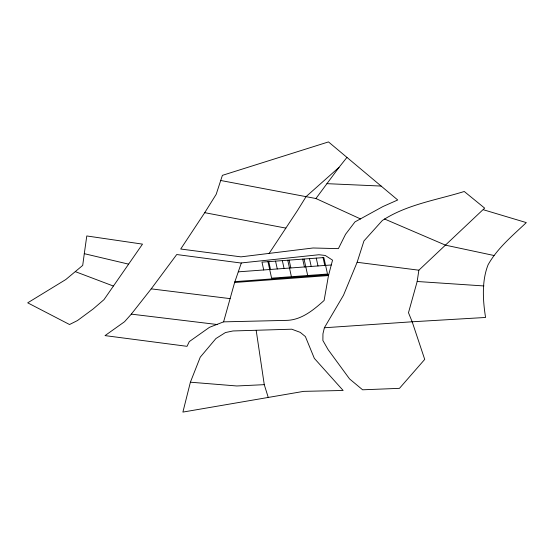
<?xml version="1.0" encoding="UTF-8"?>
<svg xmlns="http://www.w3.org/2000/svg" width="554" height="554" viewBox="0 0 554 554"><rect width="100%" height="100%" fill="white"/><g stroke="black" fill="none" stroke-linecap="round" stroke-linejoin="round"><path stroke-width="0.83" d="M483.33 209.731L526.3 222.597C512.602 235.609 497.492 248.053 488.095 264.764C481.627 281.1 482.853 300.406 485.574 317.463L412.176 321.784L324.374 327.76L322.947 333.82L322.885 340.495L328.106 349.622L349.567 378.929L362.614 389.801L399.462 388.347L424.717 359.401L412.176 321.784L408.485 312.726L417.176 281.494L418.859 270.2L484.646 208.124L464.252 191.49C436.691 200.063 406.837 204.405 382.302 220.527L363.95 240.942L357.129 262.284L343.494 295.254L324.374 327.76M84.291 253.677L82.712 265.401L65.781 279.548L27.7 302.83L69.541 324.519L77.463 320.558L93.231 308.91L103.993 299.638L142.503 244.127L86.791 235.956L84.291 253.677L128.639 264.154M223.594 321.86L234.626 282.485L241.336 262.935L318.931 254.736L325.24 255.456L332.545 260.151L328.487 275.553L324.111 300.476C313.384 310.108 301.217 320.281 286.016 320.385L223.594 321.86L209.488 327.31L189.302 341.589L187.03 346.326L105.031 335.613L124.574 321.701L131.312 314.132L151.214 288.863L176.733 254.535L241.295 263.06M190.389 382.198L182.896 412.086L303.703 391.359L343.134 390.473L314.333 358.362L305.386 336.562L300.261 332.365L291.757 329.201L232.964 330.967L225.45 332.545L215.942 338.522L200.264 357.143L190.389 382.198L236.8 385.972L264.265 384.663L268.288 397.571M220.714 180.486L216.192 194.322L204.731 212.674L180.708 249.023L240.976 256.862L313.038 247.991L338.39 248.628L345.564 234.273L354.969 221.898L382.89 206.566L397.724 199.98L328.487 141.914L222.403 175.348L220.714 180.486L315.932 198.526L360.626 218.982M269.036 253.559L297.484 210.513L306.12 196.573L339.027 167.356L346.956 157.384M315.932 198.526L339.027 167.356M238.282 271.841L331.271 264.971M234.91 281.64L328.709 274.715M234.626 282.485L328.487 275.553M326.943 183.665L381.138 186.061M483.961 285.954L417.176 281.494M131.312 314.132L217.258 324.526M151.214 288.863L230.132 298.634M418.859 270.2L357.129 262.284M204.731 212.674L285.857 228.109M494.029 255.505L445.568 245.18L384.49 218.982M75.302 271.633L113.265 286.002M323.044 257.617L324.776 265.456M316.258 258.122L317.996 265.955M309.471 258.621L311.209 266.453M304.049 259.023L307.699 275.497M302.692 259.12L304.423 266.959M289.119 260.124L290.857 267.956M287.761 260.221L291.411 276.702M282.339 260.622L284.07 268.461M275.553 261.128L277.291 268.96M268.766 261.627L270.504 269.459M267.956 261.689L271.605 278.163L327.504 274.036L323.855 257.562L261.987 262.125L263.718 269.964M256.19 330.364L264.265 384.663"/></g></svg>
